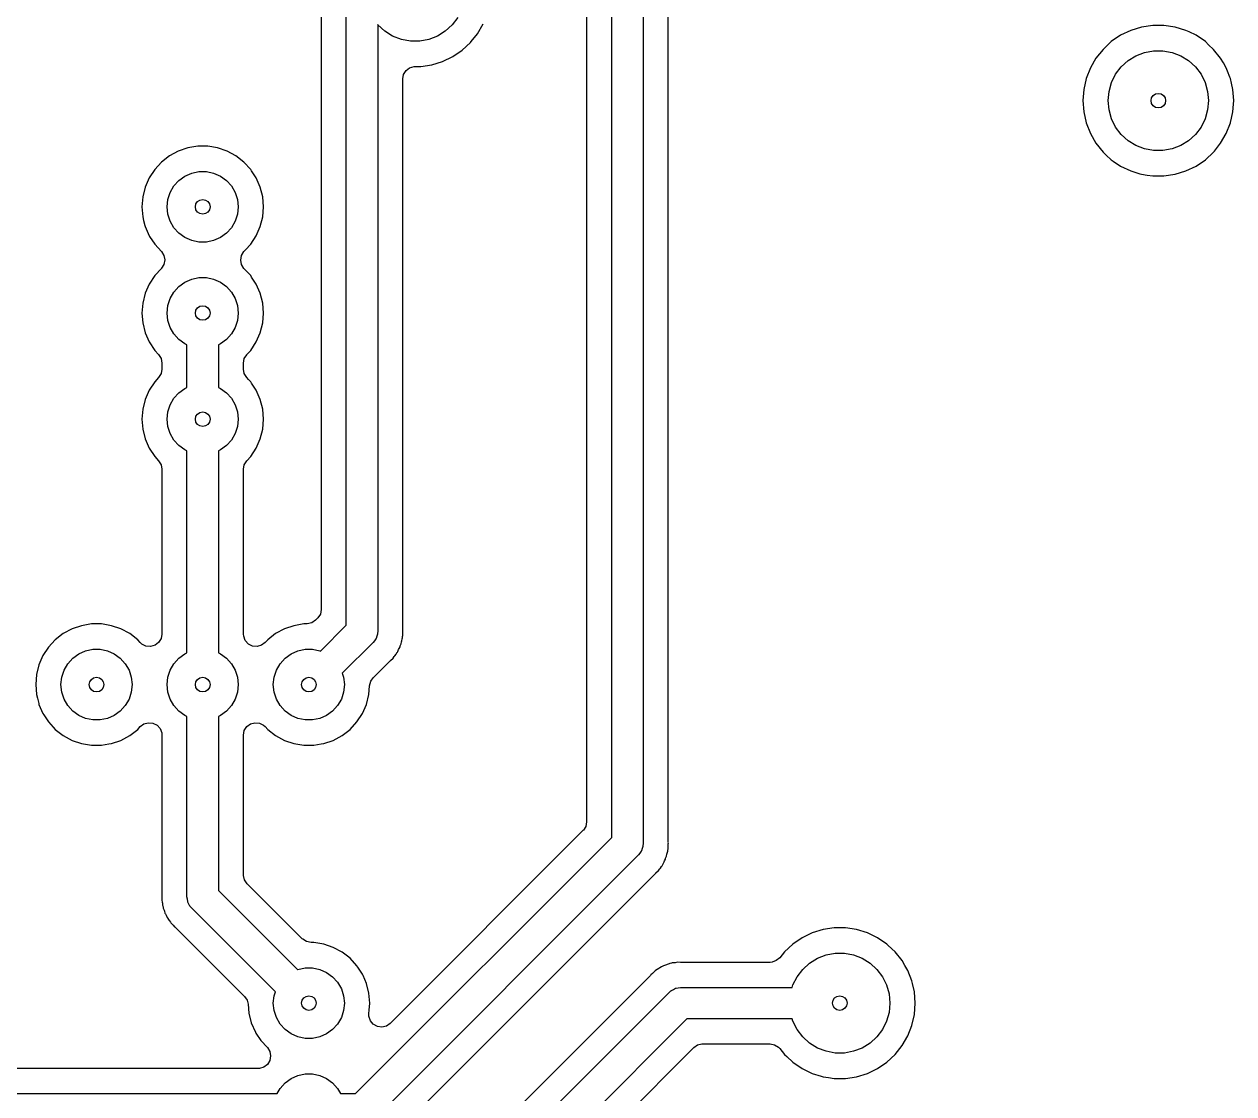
# Model space of a CAD drawing. Extents: x 0.79 to 9.84, y -6.5 to -0.79.
# Drawn here: x 5.569 to 6.708, y -4.573 to -3.565 of the extents above; entities that cross this region are included whole.
import ezdxf

# ---------------------------------------------------------------- set-up
doc = ezdxf.new("R2010")
doc.units = 0
doc.header["$MEASUREMENT"] = 0
doc.layers.add('BLACK', color=7, linetype='CONTINUOUS')

msp = doc.modelspace()

# ---------------------------------------------------------------- linework, layer by layer
at = {"layer": 'BLACK', "linetype": 'CONTINUOUS'}
for p, q in [((6.1226, -4.3313), (6.1226, -3.1213)), ((6.1522, -3.1213), (6.1522, -4.3374)), ((6.099, -3.14), (6.099, -4.3166)), ((6.1758, -3.6374), (6.1758, -3.3874)), ((5.8726, -4.1313), (5.8726, -3.5435)), ((5.849, -3.5582), (5.849, -4.1166)), ((5.9025, -3.5661), (5.9022, -3.5657)), ((5.9022, -3.5657), (5.9022, -4.1374)), ((5.9776, -3.5591), (5.9723, -3.5661)), ((5.9961, -3.5743), (6.0014, -3.5651)), ((5.9089, -3.572), (5.9025, -3.5661)), ((5.9163, -3.5765), (5.9089, -3.572)), ((5.9245, -3.5797), (5.9163, -3.5765)), ((5.9585, -3.5765), (5.9503, -3.5797)), ((5.9659, -3.572), (5.9585, -3.5765)), ((5.9723, -3.5661), (5.9659, -3.572)), ((5.9901, -3.5818), (5.9961, -3.5743)), ((5.9961, -3.5743), (5.9961, -3.5743)), ((5.9961, -3.5743), (5.9961, -3.5743)), ((6.6019, -3.5758), (6.5931, -3.5818)), ((6.6114, -3.5712), (6.6019, -3.5758)), ((6.6019, -3.5758), (6.6019, -3.5758)), ((6.6216, -3.5681), (6.6114, -3.5712)), ((6.6114, -3.5712), (6.6114, -3.5712)), ((6.6321, -3.5665), (6.6216, -3.5681)), ((6.6216, -3.5681), (6.6216, -3.5681)), ((6.6427, -3.5665), (6.6321, -3.5665)), ((6.6321, -3.5665), (6.6321, -3.5665)), ((6.6532, -3.5681), (6.6427, -3.5665)), ((6.6427, -3.5665), (6.6427, -3.5665)), ((6.6634, -3.5712), (6.6532, -3.5681)), ((6.6532, -3.5681), (6.6532, -3.5681)), ((6.6664, -3.5727), (6.6634, -3.5712)), ((6.6634, -3.5712), (6.6634, -3.5712)), ((6.6634, -3.5712), (6.6634, -3.5712)), ((6.6634, -3.5712), (6.6634, -3.5712)), ((6.6729, -3.5758), (6.6664, -3.5727)), ((6.6817, -3.5818), (6.6729, -3.5758)), ((5.933, -3.5813), (5.9245, -3.5797)), ((5.9418, -3.5813), (5.933, -3.5813)), ((5.9503, -3.5797), (5.9418, -3.5813)), ((5.9817, -3.5898), (5.9895, -3.5826)), ((5.9895, -3.5826), (5.9901, -3.5818)), ((6.5928, -3.5821), (6.5853, -3.5891)), ((6.5931, -3.5818), (6.5928, -3.5821)), ((6.5931, -3.5818), (6.5931, -3.5818)), ((6.6848, -3.5847), (6.6817, -3.5818)), ((6.6817, -3.5818), (6.6817, -3.5818)), ((6.6895, -3.5891), (6.6848, -3.5847)), ((5.9634, -3.6004), (5.9729, -3.5958)), ((5.9729, -3.5958), (5.9817, -3.5898)), ((6.5787, -3.5974), (6.5734, -3.6066)), ((6.5853, -3.5891), (6.5787, -3.5974)), ((6.6025, -3.6056), (6.6089, -3.5997)), ((6.6089, -3.5997), (6.6163, -3.5951)), ((6.6163, -3.5951), (6.6245, -3.592)), ((6.6245, -3.592), (6.633, -3.5904)), ((6.633, -3.5904), (6.6418, -3.5904)), ((6.6418, -3.5904), (6.6503, -3.592)), ((6.6503, -3.592), (6.6585, -3.5951)), ((6.6585, -3.5951), (6.6659, -3.5997)), ((6.6659, -3.5997), (6.6723, -3.6056)), ((6.6961, -3.5974), (6.6895, -3.5891)), ((6.6987, -3.6018), (6.6961, -3.5974)), ((6.6961, -3.5974), (6.6961, -3.5974)), ((6.6961, -3.5974), (6.6961, -3.5974)), ((5.9266, -3.6127), (5.9289, -3.609)), ((5.9289, -3.609), (5.9323, -3.6064)), ((5.9323, -3.6064), (5.9365, -3.6052)), ((5.9365, -3.6052), (5.9376, -3.6051)), ((5.9376, -3.6051), (5.9427, -3.6051)), ((5.9427, -3.6051), (5.9532, -3.6036)), ((5.9427, -3.6051), (5.9427, -3.6051)), ((5.9532, -3.6036), (5.9634, -3.6004)), ((6.5734, -3.6066), (6.5695, -3.6164)), ((6.5734, -3.6066), (6.5734, -3.6066)), ((6.5972, -3.6125), (6.6025, -3.6056)), ((6.6723, -3.6056), (6.6776, -3.6125)), ((6.7014, -3.6066), (6.6987, -3.6018)), ((6.7027, -3.6097), (6.7014, -3.6066)), ((6.7014, -3.6066), (6.7014, -3.6066)), ((6.7049, -3.6153), (6.7027, -3.6097)), ((5.9258, -3.6169), (5.9266, -3.6127)), ((5.9258, -4.1342), (5.9258, -3.6169)), ((6.5695, -3.6164), (6.5671, -3.6268)), ((6.591, -3.6287), (6.5933, -3.6203)), ((6.5933, -3.6203), (6.5972, -3.6125)), ((6.6776, -3.6125), (6.6815, -3.6203)), ((6.6815, -3.6203), (6.6838, -3.6287)), ((6.7053, -3.6164), (6.7049, -3.6153)), ((6.7063, -3.6209), (6.7053, -3.6164)), ((6.7077, -3.6268), (6.7063, -3.6209)), ((6.5671, -3.6268), (6.5663, -3.6374)), ((6.5902, -3.6374), (6.591, -3.6287)), ((6.6838, -3.6287), (6.6846, -3.6374)), ((6.7085, -3.6374), (6.7077, -3.6268)), ((6.1758, -3.7253), (6.1758, -3.6374)), ((6.5663, -3.6374), (6.5671, -3.648)), ((6.591, -3.6461), (6.5902, -3.6374)), ((6.6846, -3.6374), (6.6838, -3.6461)), ((6.7077, -3.648), (6.7083, -3.6406)), ((6.7083, -3.6406), (6.7085, -3.6374)), ((6.5671, -3.648), (6.5695, -3.6584)), ((6.5933, -3.6545), (6.591, -3.6461)), ((6.5972, -3.6623), (6.5933, -3.6545)), ((6.6815, -3.6545), (6.6776, -3.6623)), ((6.6838, -3.6461), (6.6815, -3.6545)), ((6.7054, -3.658), (6.7063, -3.6539)), ((6.7063, -3.6539), (6.7077, -3.648)), ((6.5695, -3.6584), (6.5734, -3.6682)), ((6.6025, -3.6692), (6.5972, -3.6623)), ((6.6776, -3.6623), (6.6723, -3.6692)), ((6.7014, -3.6682), (6.7053, -3.6584)), ((6.7053, -3.6584), (6.7054, -3.658)), ((6.5734, -3.6682), (6.5734, -3.6682)), ((6.5734, -3.6682), (6.5787, -3.6774)), ((6.5787, -3.6774), (6.5853, -3.6858)), ((6.6089, -3.6751), (6.6025, -3.6692)), ((6.6163, -3.6797), (6.6089, -3.6751)), ((6.6659, -3.6751), (6.6585, -3.6797)), ((6.6723, -3.6692), (6.6659, -3.6751)), ((6.6902, -3.6849), (6.6961, -3.6774)), ((6.6961, -3.6774), (6.7014, -3.6682)), ((6.6961, -3.6774), (6.6961, -3.6774)), ((6.6961, -3.6774), (6.6961, -3.6774)), ((5.7061, -3.6894), (5.6986, -3.6952)), ((5.7144, -3.6849), (5.7061, -3.6894)), ((5.7061, -3.6894), (5.7061, -3.6894)), ((5.7233, -3.6819), (5.7144, -3.6849)), ((5.7327, -3.6803), (5.7233, -3.6819)), ((5.7421, -3.6803), (5.7327, -3.6803)), ((5.7327, -3.6803), (5.7327, -3.6803)), ((5.7515, -3.6819), (5.7421, -3.6803)), ((5.7421, -3.6803), (5.7421, -3.6803)), ((5.7604, -3.6849), (5.7515, -3.6819)), ((5.7687, -3.6894), (5.7604, -3.6849)), ((5.7762, -3.6952), (5.7687, -3.6894)), ((5.7687, -3.6894), (5.7687, -3.6894)), ((6.5853, -3.6858), (6.5884, -3.6886)), ((6.5884, -3.6886), (6.5931, -3.693)), ((6.6245, -3.6828), (6.6163, -3.6797)), ((6.633, -3.6844), (6.6245, -3.6828)), ((6.6418, -3.6844), (6.633, -3.6844)), ((6.6503, -3.6828), (6.6418, -3.6844)), ((6.6585, -3.6797), (6.6503, -3.6828)), ((6.6817, -3.693), (6.6895, -3.6858)), ((6.6895, -3.6858), (6.6902, -3.6849)), ((5.6922, -3.7022), (5.687, -3.7101)), ((5.6986, -3.6952), (5.6922, -3.7022)), ((5.6922, -3.7022), (5.6922, -3.7022)), ((5.6986, -3.6952), (5.6986, -3.6952)), ((5.7826, -3.7022), (5.7762, -3.6952)), ((5.7762, -3.6952), (5.7762, -3.6952)), ((5.7835, -3.7036), (5.7826, -3.7022)), ((5.7826, -3.7022), (5.7826, -3.7022)), ((6.5931, -3.693), (6.595, -3.6943)), ((6.595, -3.6943), (6.6019, -3.699)), ((6.6019, -3.699), (6.6019, -3.699)), ((6.6019, -3.699), (6.6019, -3.699)), ((6.6019, -3.699), (6.6114, -3.7036)), ((6.6634, -3.7036), (6.6729, -3.699)), ((6.6729, -3.699), (6.6817, -3.693)), ((5.687, -3.7101), (5.6832, -3.7188)), ((5.7103, -3.7177), (5.715, -3.7125)), ((5.715, -3.7125), (5.7207, -3.7084)), ((5.7207, -3.7084), (5.7271, -3.7056)), ((5.7271, -3.7056), (5.7339, -3.7041)), ((5.7339, -3.7041), (5.7409, -3.7041)), ((5.7409, -3.7041), (5.7477, -3.7056)), ((5.7477, -3.7056), (5.7541, -3.7084)), ((5.7541, -3.7084), (5.7598, -3.7125)), ((5.7598, -3.7125), (5.7645, -3.7177)), ((5.7878, -3.7101), (5.7835, -3.7036)), ((5.7916, -3.7188), (5.7878, -3.7101)), ((6.6114, -3.7036), (6.6114, -3.7036)), ((6.6114, -3.7036), (6.6114, -3.7036)), ((6.6114, -3.7036), (6.6201, -3.7062)), ((6.6201, -3.7062), (6.6216, -3.7067)), ((6.6216, -3.7067), (6.6216, -3.7067)), ((6.6216, -3.7067), (6.6216, -3.7067)), ((6.6216, -3.7067), (6.6268, -3.7075)), ((6.6268, -3.7075), (6.6321, -3.7083)), ((6.6321, -3.7083), (6.6321, -3.7083)), ((6.6321, -3.7083), (6.6321, -3.7083)), ((6.6321, -3.7083), (6.6427, -3.7083)), ((6.6427, -3.7083), (6.6532, -3.7067)), ((6.6427, -3.7083), (6.6427, -3.7083)), ((6.6532, -3.7067), (6.6634, -3.7036)), ((5.6832, -3.7188), (5.6809, -3.728)), ((5.7047, -3.7304), (5.7068, -3.7238)), ((5.7068, -3.7238), (5.7103, -3.7177)), ((5.7645, -3.7177), (5.768, -3.7238)), ((5.768, -3.7238), (5.7701, -3.7304)), ((5.7939, -3.728), (5.7916, -3.7188)), ((5.6809, -3.728), (5.6801, -3.7374)), ((5.6809, -3.728), (5.6809, -3.728)), ((5.7039, -3.7374), (5.7047, -3.7304)), ((5.7701, -3.7304), (5.7709, -3.7374)), ((5.7947, -3.7374), (5.7939, -3.728)), ((6.1758, -4.0874), (6.1758, -3.7253)), ((5.6801, -3.7374), (5.6809, -3.7468)), ((5.6809, -3.7468), (5.6809, -3.7468)), ((5.6809, -3.7468), (5.6818, -3.7503)), ((5.7047, -3.7444), (5.7039, -3.7374)), ((5.7068, -3.751), (5.7047, -3.7444)), ((5.7701, -3.7444), (5.768, -3.751)), ((5.7709, -3.7374), (5.7701, -3.7444)), ((5.7916, -3.756), (5.7939, -3.7468)), ((5.7939, -3.7468), (5.7947, -3.7374)), ((5.6818, -3.7503), (5.683, -3.7551)), ((5.683, -3.7551), (5.6832, -3.756)), ((5.6832, -3.756), (5.687, -3.7647)), ((5.7103, -3.7571), (5.7068, -3.751)), ((5.715, -3.7623), (5.7103, -3.7571)), ((5.7645, -3.7571), (5.7598, -3.7623)), ((5.768, -3.751), (5.7645, -3.7571)), ((5.7878, -3.7647), (5.7916, -3.756)), ((5.687, -3.7647), (5.687, -3.7647)), ((5.687, -3.7647), (5.687, -3.7647)), ((5.687, -3.7647), (5.6874, -3.7653)), ((5.6874, -3.7653), (5.6922, -3.7726)), ((5.7207, -3.7664), (5.715, -3.7623)), ((5.7271, -3.7692), (5.7207, -3.7664)), ((5.7339, -3.7707), (5.7271, -3.7692)), ((5.7409, -3.7707), (5.7339, -3.7707)), ((5.7477, -3.7692), (5.7409, -3.7707)), ((5.7541, -3.7664), (5.7477, -3.7692)), ((5.7598, -3.7623), (5.7541, -3.7664)), ((5.7826, -3.7726), (5.7878, -3.7647)), ((5.6922, -3.7726), (5.6922, -3.7726)), ((5.6922, -3.7726), (5.6985, -3.7794)), ((5.6985, -3.7794), (5.7008, -3.7831)), ((5.774, -3.7832), (5.7763, -3.7795)), ((5.7763, -3.7794), (5.7776, -3.778)), ((5.7763, -3.7795), (5.7763, -3.7794)), ((5.7776, -3.778), (5.7826, -3.7726)), ((5.7008, -3.7916), (5.6985, -3.7953)), ((5.7008, -3.7831), (5.7016, -3.7873)), ((5.7016, -3.7873), (5.7008, -3.7916)), ((5.7732, -3.7875), (5.774, -3.7832)), ((5.774, -3.7917), (5.7732, -3.7875)), ((5.7763, -3.7954), (5.774, -3.7917)), ((5.6922, -3.8022), (5.687, -3.8101)), ((5.6985, -3.7954), (5.6922, -3.8022)), ((5.6922, -3.8022), (5.6922, -3.8022)), ((5.6985, -3.7953), (5.6985, -3.7954)), ((5.7271, -3.8056), (5.7339, -3.8041)), ((5.7339, -3.8041), (5.7409, -3.8041)), ((5.7409, -3.8041), (5.7477, -3.8056)), ((5.7826, -3.8022), (5.7763, -3.7954)), ((5.7835, -3.8036), (5.7826, -3.8022)), ((5.7826, -3.8022), (5.7826, -3.8022)), ((5.7826, -3.8022), (5.7826, -3.8022)), ((5.7878, -3.8101), (5.7835, -3.8036)), ((5.687, -3.8101), (5.6832, -3.8188)), ((5.7103, -3.8177), (5.715, -3.8125)), ((5.715, -3.8125), (5.7207, -3.8084)), ((5.7207, -3.8084), (5.7271, -3.8056)), ((5.7477, -3.8056), (5.7541, -3.8084)), ((5.7541, -3.8084), (5.7598, -3.8125)), ((5.7598, -3.8125), (5.7645, -3.8177)), ((5.7916, -3.8188), (5.7878, -3.8101)), ((5.6832, -3.8188), (5.6809, -3.828)), ((5.7047, -3.8304), (5.7068, -3.8238)), ((5.7068, -3.8238), (5.7103, -3.8177)), ((5.7645, -3.8177), (5.768, -3.8238)), ((5.768, -3.8238), (5.7701, -3.8304)), ((5.7939, -3.828), (5.7916, -3.8188)), ((5.6809, -3.828), (5.6801, -3.8374)), ((5.6801, -3.8374), (5.6809, -3.8468)), ((5.6809, -3.828), (5.6809, -3.828)), ((5.7039, -3.8374), (5.7047, -3.8304)), ((5.7047, -3.8444), (5.7039, -3.8374)), ((5.7701, -3.8304), (5.7709, -3.8374)), ((5.7709, -3.8374), (5.7701, -3.8444)), ((5.7947, -3.8374), (5.7939, -3.828)), ((5.7939, -3.8468), (5.7947, -3.8374)), ((5.6809, -3.8468), (5.6809, -3.8468)), ((5.6809, -3.8468), (5.6832, -3.856)), ((5.7068, -3.851), (5.7047, -3.8444)), ((5.7701, -3.8444), (5.768, -3.851)), ((5.7916, -3.856), (5.7939, -3.8468)), ((5.6832, -3.856), (5.687, -3.8647)), ((5.7103, -3.8571), (5.7068, -3.851)), ((5.715, -3.8623), (5.7103, -3.8571)), ((5.7645, -3.8571), (5.7598, -3.8623)), ((5.768, -3.851), (5.7645, -3.8571)), ((5.7878, -3.8647), (5.7916, -3.856)), ((5.687, -3.8647), (5.6922, -3.8726)), ((5.6922, -3.8726), (5.6922, -3.8726)), ((5.6922, -3.8726), (5.6922, -3.8726)), ((5.6922, -3.8726), (5.6959, -3.8766)), ((5.7207, -3.8664), (5.715, -3.8623)), ((5.7226, -3.8673), (5.7207, -3.8664)), ((5.7226, -3.9075), (5.7226, -3.8673)), ((5.7541, -3.8664), (5.7522, -3.8673)), ((5.7522, -3.8673), (5.7522, -3.9075)), ((5.7598, -3.8623), (5.7541, -3.8664)), ((5.7789, -3.8766), (5.7826, -3.8726)), ((5.7826, -3.8726), (5.7878, -3.8647)), ((5.6959, -3.8766), (5.6982, -3.8803)), ((5.6982, -3.8803), (5.699, -3.8845)), ((5.699, -3.8845), (5.699, -3.8846)), ((5.699, -3.8846), (5.699, -3.8902)), ((5.7758, -3.8846), (5.7766, -3.8803)), ((5.7758, -3.8902), (5.7758, -3.8846)), ((5.7766, -3.8803), (5.7789, -3.8767)), ((5.7789, -3.8767), (5.7789, -3.8766)), ((5.6982, -3.8945), (5.6959, -3.8981)), ((5.699, -3.8902), (5.6982, -3.8945)), ((5.7758, -3.8903), (5.7758, -3.8902)), ((5.7766, -3.8945), (5.7758, -3.8903)), ((5.7789, -3.8982), (5.7766, -3.8945)), ((5.6922, -3.9022), (5.687, -3.9101)), ((5.6959, -3.8982), (5.6922, -3.9022)), ((5.6922, -3.9022), (5.6922, -3.9022)), ((5.6959, -3.8981), (5.6959, -3.8982)), ((5.7806, -3.9), (5.7789, -3.8982)), ((5.7826, -3.9022), (5.7806, -3.9)), ((5.7835, -3.9036), (5.7826, -3.9022)), ((5.7826, -3.9022), (5.7826, -3.9022)), ((5.7826, -3.9022), (5.7826, -3.9022)), ((5.7878, -3.9101), (5.7835, -3.9036)), ((5.6832, -3.9188), (5.6809, -3.928)), ((5.687, -3.9101), (5.6832, -3.9188)), ((5.7068, -3.9238), (5.7103, -3.9177)), ((5.7103, -3.9177), (5.715, -3.9125)), ((5.715, -3.9125), (5.7207, -3.9084)), ((5.7207, -3.9084), (5.7226, -3.9075)), ((5.7522, -3.9075), (5.7541, -3.9084)), ((5.7541, -3.9084), (5.7598, -3.9125)), ((5.7598, -3.9125), (5.7645, -3.9177)), ((5.7645, -3.9177), (5.768, -3.9238)), ((5.7916, -3.9188), (5.7878, -3.9101)), ((5.7939, -3.928), (5.7916, -3.9188)), ((5.6809, -3.928), (5.6801, -3.9374)), ((5.6809, -3.928), (5.6809, -3.928)), ((5.7047, -3.9304), (5.7068, -3.9238)), ((5.768, -3.9238), (5.7701, -3.9304)), ((5.7947, -3.9374), (5.7939, -3.928)), ((5.6801, -3.9374), (5.6809, -3.9468)), ((5.7039, -3.9374), (5.7047, -3.9304)), ((5.7047, -3.9444), (5.7039, -3.9374)), ((5.7701, -3.9304), (5.7709, -3.9374)), ((5.7709, -3.9374), (5.7701, -3.9444)), ((5.7939, -3.9468), (5.7947, -3.9374)), ((5.6809, -3.9468), (5.6809, -3.9468)), ((5.6809, -3.9468), (5.6832, -3.956)), ((5.7068, -3.951), (5.7047, -3.9444)), ((5.7103, -3.9571), (5.7068, -3.951)), ((5.768, -3.951), (5.7645, -3.9571)), ((5.7701, -3.9444), (5.768, -3.951)), ((5.7916, -3.956), (5.7939, -3.9468)), ((5.6832, -3.956), (5.687, -3.9647)), ((5.715, -3.9623), (5.7103, -3.9571)), ((5.7207, -3.9664), (5.715, -3.9623)), ((5.7598, -3.9623), (5.7541, -3.9664)), ((5.7645, -3.9571), (5.7598, -3.9623)), ((5.7878, -3.9647), (5.7916, -3.956)), ((5.687, -3.9647), (5.6922, -3.9726)), ((5.6922, -3.9726), (5.6922, -3.9726)), ((5.6922, -3.9726), (5.6922, -3.9726)), ((5.6922, -3.9726), (5.6959, -3.9766)), ((5.7226, -3.9673), (5.7207, -3.9664)), ((5.7226, -4.1575), (5.7226, -3.9673)), ((5.7541, -3.9664), (5.7522, -3.9673)), ((5.7522, -3.9673), (5.7522, -4.1575)), ((5.7789, -3.9766), (5.7826, -3.9726)), ((5.7826, -3.9726), (5.7878, -3.9647)), ((5.6959, -3.9766), (5.6982, -3.9803)), ((5.6982, -3.9803), (5.699, -3.9845)), ((5.699, -3.9845), (5.699, -3.9846)), ((5.699, -3.9846), (5.699, -4.1398)), ((5.7758, -3.9846), (5.7766, -3.9803)), ((5.7758, -4.1398), (5.7758, -3.9846)), ((5.7766, -3.9803), (5.7789, -3.9767)), ((5.7789, -3.9767), (5.7789, -3.9766)), ((6.1758, -4.3342), (6.1758, -4.0874)), ((5.8482, -4.1209), (5.8459, -4.1245)), ((5.849, -4.1166), (5.8482, -4.1209)), ((5.6144, -4.1349), (5.6061, -4.1394)), ((5.6233, -4.1319), (5.6144, -4.1349)), ((5.6327, -4.1303), (5.6233, -4.1319)), ((5.6421, -4.1303), (5.6327, -4.1303)), ((5.6327, -4.1303), (5.6327, -4.1303)), ((5.6515, -4.1319), (5.6421, -4.1303)), ((5.6421, -4.1303), (5.6421, -4.1303)), ((5.6604, -4.1349), (5.6515, -4.1319)), ((5.6687, -4.1394), (5.6604, -4.1349)), ((5.8144, -4.1349), (5.8061, -4.1394)), ((5.8233, -4.1319), (5.8144, -4.1349)), ((5.8327, -4.1303), (5.8233, -4.1319)), ((5.8353, -4.1303), (5.8327, -4.1303)), ((5.8359, -4.1303), (5.8353, -4.1303)), ((5.8401, -4.1293), (5.8359, -4.1303)), ((5.8436, -4.1268), (5.8401, -4.1293)), ((5.8455, -4.1249), (5.8436, -4.1268)), ((5.8459, -4.1245), (5.8455, -4.1249)), ((5.8482, -4.1558), (5.8726, -4.1313)), ((5.9259, -4.1357), (5.9258, -4.1342)), ((5.5986, -4.1452), (5.5922, -4.1522)), ((5.6061, -4.1394), (5.5986, -4.1452)), ((5.5986, -4.1452), (5.5986, -4.1452)), ((5.6061, -4.1394), (5.6061, -4.1394)), ((5.6762, -4.1452), (5.6687, -4.1394)), ((5.6687, -4.1394), (5.6687, -4.1394)), ((5.6786, -4.1478), (5.6762, -4.1452)), ((5.6762, -4.1452), (5.6762, -4.1452)), ((5.6982, -4.1441), (5.6959, -4.1478)), ((5.699, -4.1398), (5.6982, -4.1441)), ((5.776, -4.1419), (5.7758, -4.1398)), ((5.7775, -4.146), (5.776, -4.1419)), ((5.7804, -4.1492), (5.7775, -4.146)), ((5.7986, -4.1452), (5.7962, -4.1478)), ((5.8061, -4.1394), (5.7986, -4.1452)), ((5.7986, -4.1452), (5.7986, -4.1452)), ((5.8061, -4.1394), (5.8061, -4.1394)), ((5.8991, -4.1461), (5.8978, -4.1478)), ((5.9004, -4.1444), (5.8991, -4.1461)), ((5.9005, -4.1441), (5.9004, -4.1444)), ((5.9007, -4.1439), (5.9005, -4.1441)), ((5.9013, -4.1418), (5.9007, -4.1439)), ((5.902, -4.1398), (5.9013, -4.1418)), ((5.9022, -4.1374), (5.902, -4.1389)), ((5.902, -4.1389), (5.9021, -4.1392)), ((5.9021, -4.1392), (5.902, -4.1394)), ((5.902, -4.1394), (5.902, -4.1398)), ((5.9246, -4.147), (5.9248, -4.1461)), ((5.9248, -4.1461), (5.9254, -4.1442)), ((5.9254, -4.1442), (5.9255, -4.1435)), ((5.9255, -4.1435), (5.9257, -4.142)), ((5.9257, -4.142), (5.9258, -4.1413)), ((5.9258, -4.1384), (5.9259, -4.1374)), ((5.9258, -4.1393), (5.9258, -4.1384)), ((5.9258, -4.1413), (5.9258, -4.1393)), ((5.926, -4.1364), (5.9259, -4.1357)), ((5.9259, -4.1374), (5.926, -4.1364)), ((5.5922, -4.1522), (5.587, -4.1601)), ((5.5922, -4.1522), (5.5922, -4.1522)), ((5.6207, -4.1584), (5.6271, -4.1556)), ((5.6271, -4.1556), (5.6339, -4.1541)), ((5.6339, -4.1541), (5.6409, -4.1541)), ((5.6409, -4.1541), (5.6477, -4.1556)), ((5.6477, -4.1556), (5.6541, -4.1584)), ((5.6801, -4.1492), (5.6786, -4.1478)), ((5.684, -4.1511), (5.6801, -4.1492)), ((5.6883, -4.1515), (5.684, -4.1511)), ((5.6925, -4.1504), (5.6883, -4.1515)), ((5.6959, -4.1478), (5.6925, -4.1504)), ((5.7207, -4.1584), (5.7226, -4.1575)), ((5.7522, -4.1575), (5.7541, -4.1584)), ((5.7843, -4.1511), (5.7804, -4.1492)), ((5.7886, -4.1516), (5.7843, -4.1511)), ((5.7928, -4.1504), (5.7886, -4.1516)), ((5.7962, -4.1478), (5.7928, -4.1504)), ((5.8207, -4.1584), (5.8271, -4.1556)), ((5.8271, -4.1556), (5.8339, -4.1541)), ((5.8339, -4.1541), (5.8409, -4.1541)), ((5.8409, -4.1541), (5.8477, -4.1556)), ((5.8477, -4.1556), (5.8482, -4.1558)), ((5.8978, -4.1478), (5.8689, -4.1767)), ((5.9196, -4.1586), (5.92, -4.158)), ((5.92, -4.158), (5.9207, -4.1567)), ((5.9207, -4.1567), (5.9208, -4.1567)), ((5.9208, -4.1567), (5.9212, -4.1561)), ((5.9212, -4.1561), (5.9219, -4.1543)), ((5.9219, -4.1543), (5.9223, -4.1535)), ((5.9223, -4.1535), (5.9233, -4.1517)), ((5.9233, -4.1517), (5.9234, -4.151)), ((5.9234, -4.151), (5.9239, -4.1496)), ((5.9239, -4.1496), (5.9242, -4.149)), ((5.9242, -4.149), (5.9246, -4.147)), ((5.5832, -4.1688), (5.5809, -4.178)), ((5.587, -4.1601), (5.5832, -4.1688)), ((5.6068, -4.1738), (5.6103, -4.1677)), ((5.6103, -4.1677), (5.615, -4.1625)), ((5.615, -4.1625), (5.6207, -4.1584)), ((5.6541, -4.1584), (5.6598, -4.1625)), ((5.6598, -4.1625), (5.6645, -4.1677)), ((5.6645, -4.1677), (5.668, -4.1738)), ((5.7068, -4.1738), (5.7103, -4.1677)), ((5.7103, -4.1677), (5.715, -4.1625)), ((5.715, -4.1625), (5.7207, -4.1584)), ((5.7541, -4.1584), (5.7598, -4.1625)), ((5.7598, -4.1625), (5.7645, -4.1677)), ((5.7645, -4.1677), (5.768, -4.1738)), ((5.8068, -4.1738), (5.8103, -4.1677)), ((5.8103, -4.1677), (5.815, -4.1625)), ((5.815, -4.1625), (5.8207, -4.1584)), ((5.898, -4.1811), (5.9141, -4.165)), ((5.9141, -4.165), (5.9143, -4.1648)), ((5.9143, -4.1648), (5.9167, -4.1625)), ((5.9167, -4.1625), (5.9178, -4.1609)), ((5.9178, -4.1609), (5.9184, -4.1602)), ((5.9184, -4.1602), (5.9196, -4.1586)), ((5.5809, -4.178), (5.5801, -4.1874)), ((5.5809, -4.178), (5.5809, -4.178)), ((5.6039, -4.1874), (5.6047, -4.1804)), ((5.6047, -4.1804), (5.6068, -4.1738)), ((5.668, -4.1738), (5.6701, -4.1804)), ((5.6701, -4.1804), (5.6709, -4.1874)), ((5.7039, -4.1874), (5.7047, -4.1804)), ((5.7047, -4.1804), (5.7068, -4.1738)), ((5.768, -4.1738), (5.7701, -4.1804)), ((5.7701, -4.1804), (5.7709, -4.1874)), ((5.8039, -4.1874), (5.8047, -4.1804)), ((5.8047, -4.1804), (5.8068, -4.1738)), ((5.8689, -4.1767), (5.8701, -4.1804)), ((5.8701, -4.1804), (5.8709, -4.1874)), ((5.5801, -4.1874), (5.5809, -4.1968)), ((5.6047, -4.1944), (5.6039, -4.1874)), ((5.6709, -4.1874), (5.6701, -4.1944)), ((5.7047, -4.1944), (5.7039, -4.1874)), ((5.7709, -4.1874), (5.7701, -4.1944)), ((5.8047, -4.1944), (5.8039, -4.1874)), ((5.8709, -4.1874), (5.8701, -4.1944)), ((5.8939, -4.1968), (5.8946, -4.1884)), ((5.8946, -4.1884), (5.8958, -4.1843)), ((5.8958, -4.1843), (5.898, -4.1811)), ((5.5809, -4.1968), (5.5809, -4.1968)), ((5.5809, -4.1968), (5.5818, -4.2003)), ((5.5818, -4.2003), (5.583, -4.2053)), ((5.6068, -4.201), (5.6047, -4.1944)), ((5.6103, -4.2071), (5.6068, -4.201)), ((5.668, -4.201), (5.6645, -4.2071)), ((5.6701, -4.1944), (5.668, -4.201)), ((5.7068, -4.201), (5.7047, -4.1944)), ((5.7103, -4.2071), (5.7068, -4.201)), ((5.768, -4.201), (5.7645, -4.2071)), ((5.7701, -4.1944), (5.768, -4.201)), ((5.8068, -4.201), (5.8047, -4.1944)), ((5.8103, -4.2071), (5.8068, -4.201)), ((5.868, -4.201), (5.8645, -4.2071)), ((5.8701, -4.1944), (5.868, -4.201)), ((5.8916, -4.206), (5.8939, -4.1968)), ((5.583, -4.2053), (5.5832, -4.206)), ((5.5832, -4.206), (5.587, -4.2147)), ((5.587, -4.2147), (5.587, -4.2147)), ((5.587, -4.2147), (5.587, -4.2147)), ((5.587, -4.2147), (5.5879, -4.216)), ((5.615, -4.2123), (5.6103, -4.2071)), ((5.6207, -4.2164), (5.615, -4.2123)), ((5.6598, -4.2123), (5.6541, -4.2164)), ((5.6645, -4.2071), (5.6598, -4.2123)), ((5.715, -4.2123), (5.7103, -4.2071)), ((5.7207, -4.2164), (5.715, -4.2123)), ((5.7598, -4.2123), (5.7541, -4.2164)), ((5.7645, -4.2071), (5.7598, -4.2123)), ((5.815, -4.2123), (5.8103, -4.2071)), ((5.8207, -4.2164), (5.815, -4.2123)), ((5.8598, -4.2123), (5.8541, -4.2164)), ((5.8645, -4.2071), (5.8598, -4.2123)), ((5.8826, -4.2226), (5.8878, -4.2147)), ((5.8878, -4.2147), (5.8916, -4.206)), ((5.5879, -4.216), (5.5922, -4.2226)), ((5.5922, -4.2226), (5.5922, -4.2226)), ((5.5922, -4.2226), (5.5967, -4.2275)), ((5.6271, -4.2192), (5.6207, -4.2164)), ((5.6339, -4.2207), (5.6271, -4.2192)), ((5.6409, -4.2207), (5.6339, -4.2207)), ((5.6477, -4.2192), (5.6409, -4.2207)), ((5.6541, -4.2164), (5.6477, -4.2192)), ((5.6786, -4.227), (5.682, -4.2244)), ((5.682, -4.2244), (5.6862, -4.2233)), ((5.6862, -4.2233), (5.6905, -4.2237)), ((5.6905, -4.2237), (5.6944, -4.2256)), ((5.6944, -4.2256), (5.6973, -4.2288)), ((5.7226, -4.2173), (5.7207, -4.2164)), ((5.7226, -4.3874), (5.7226, -4.2173)), ((5.7541, -4.2164), (5.7522, -4.2173)), ((5.7522, -4.2173), (5.7522, -4.3813)), ((5.7789, -4.227), (5.7823, -4.2244)), ((5.7823, -4.2244), (5.7865, -4.2233)), ((5.7865, -4.2233), (5.7908, -4.2237)), ((5.7908, -4.2237), (5.7947, -4.2256)), ((5.7947, -4.2256), (5.7962, -4.227)), ((5.8271, -4.2192), (5.8207, -4.2164)), ((5.8339, -4.2207), (5.8271, -4.2192)), ((5.8409, -4.2207), (5.8339, -4.2207)), ((5.8477, -4.2192), (5.8409, -4.2207)), ((5.8541, -4.2164), (5.8477, -4.2192)), ((5.8762, -4.2296), (5.8826, -4.2226)), ((5.5967, -4.2275), (5.5986, -4.2296)), ((5.5986, -4.2296), (5.6061, -4.2354)), ((5.6061, -4.2354), (5.6061, -4.2354)), ((5.6061, -4.2354), (5.6061, -4.2354)), ((5.6061, -4.2354), (5.6144, -4.2399)), ((5.6604, -4.2399), (5.6687, -4.2354)), ((5.6687, -4.2354), (5.6762, -4.2296)), ((5.6762, -4.2296), (5.6786, -4.227)), ((5.6973, -4.2288), (5.6988, -4.2329)), ((5.6988, -4.2329), (5.699, -4.235)), ((5.699, -4.235), (5.699, -4.3868)), ((5.7758, -4.235), (5.7766, -4.2307)), ((5.7758, -4.3666), (5.7758, -4.235)), ((5.7766, -4.2307), (5.7789, -4.227)), ((5.7962, -4.227), (5.7986, -4.2296)), ((5.7986, -4.2296), (5.8061, -4.2354)), ((5.8061, -4.2354), (5.8061, -4.2354)), ((5.8061, -4.2354), (5.8061, -4.2354)), ((5.8061, -4.2354), (5.8144, -4.2399)), ((5.8604, -4.2399), (5.8687, -4.2354)), ((5.8687, -4.2354), (5.8762, -4.2296)), ((5.6144, -4.2399), (5.6233, -4.243)), ((5.6233, -4.243), (5.6327, -4.2445)), ((5.6327, -4.2445), (5.6327, -4.2445)), ((5.6327, -4.2445), (5.6421, -4.2445)), ((5.6421, -4.2445), (5.6491, -4.2433)), ((5.6491, -4.2433), (5.6515, -4.243)), ((5.6515, -4.243), (5.6604, -4.2399)), ((5.8144, -4.2399), (5.8233, -4.243)), ((5.8233, -4.243), (5.8327, -4.2445)), ((5.8327, -4.2445), (5.8327, -4.2445)), ((5.8327, -4.2445), (5.8421, -4.2445)), ((5.8421, -4.2445), (5.8491, -4.2433)), ((5.8491, -4.2433), (5.8515, -4.243)), ((5.8515, -4.243), (5.8604, -4.2399)), ((6.099, -4.3166), (6.0982, -4.3209)), ((6.0955, -4.3249), (5.9139, -4.5065)), ((6.0959, -4.3245), (6.0955, -4.3249)), ((6.0982, -4.3209), (6.0959, -4.3245)), ((5.8813, -4.5726), (6.1226, -4.3313)), ((6.152, -4.3398), (6.1513, -4.3418)), ((6.1522, -4.3374), (6.152, -4.3389)), ((6.152, -4.3389), (6.1521, -4.3392)), ((6.1521, -4.3392), (6.152, -4.3394)), ((6.152, -4.3394), (6.152, -4.3398)), ((6.1759, -4.3357), (6.1758, -4.3342)), ((6.1758, -4.3384), (6.1759, -4.3374)), ((6.1758, -4.3393), (6.1758, -4.3384)), ((6.1758, -4.3413), (6.1758, -4.3393)), ((6.176, -4.3364), (6.1759, -4.3357)), ((6.1759, -4.3374), (6.176, -4.3364)), ((6.1478, -4.3478), (5.8978, -4.5978)), ((6.1491, -4.3461), (6.1478, -4.3478)), ((6.1504, -4.3444), (6.1491, -4.3461)), ((6.1505, -4.3441), (6.1504, -4.3444)), ((6.1507, -4.3439), (6.1505, -4.3441)), ((6.1513, -4.3418), (6.1507, -4.3439)), ((6.1733, -4.3517), (6.1734, -4.351)), ((6.1734, -4.351), (6.1739, -4.3496)), ((6.1739, -4.3496), (6.1742, -4.349)), ((6.1742, -4.349), (6.1746, -4.347)), ((6.1746, -4.347), (6.1748, -4.3461)), ((6.1748, -4.3461), (6.1754, -4.3442)), ((6.1754, -4.3442), (6.1755, -4.3435)), ((6.1755, -4.3435), (6.1757, -4.342)), ((6.1757, -4.342), (6.1758, -4.3413)), ((6.1643, -4.3648), (6.1667, -4.3625)), ((6.1667, -4.3625), (6.1678, -4.3609)), ((6.1678, -4.3609), (6.1684, -4.3602)), ((6.1684, -4.3602), (6.1696, -4.3586)), ((6.1696, -4.3586), (6.17, -4.358)), ((6.17, -4.358), (6.1707, -4.3567)), ((6.1707, -4.3567), (6.1708, -4.3567)), ((6.1708, -4.3567), (6.1712, -4.3561)), ((6.1712, -4.3561), (6.1719, -4.3543)), ((6.1719, -4.3543), (6.1723, -4.3535)), ((6.1723, -4.3535), (6.1733, -4.3517)), ((5.7758, -4.3672), (5.7758, -4.3666)), ((5.7768, -4.3714), (5.7758, -4.3672)), ((5.7793, -4.3749), (5.7768, -4.3714)), ((5.9168, -4.6123), (6.1641, -4.365)), ((6.1641, -4.365), (6.1643, -4.3648)), ((5.7522, -4.3813), (5.8266, -4.4558)), ((5.8312, -4.4268), (5.7793, -4.3749)), ((5.699, -4.3871), (5.6989, -4.3903)), ((5.6989, -4.3903), (5.6993, -4.3923)), ((5.699, -4.3868), (5.699, -4.3871)), ((5.6993, -4.3923), (5.6994, -4.3932)), ((5.6994, -4.3932), (5.6996, -4.3952)), ((5.6996, -4.3952), (5.6996, -4.3952)), ((5.6996, -4.3952), (5.6998, -4.3959)), ((5.6998, -4.3959), (5.7002, -4.3973)), ((5.723, -4.3895), (5.7226, -4.3874)), ((5.7233, -4.3916), (5.723, -4.3895)), ((5.7234, -4.3919), (5.7233, -4.3916)), ((5.7234, -4.3922), (5.7234, -4.3919)), ((5.7245, -4.3941), (5.7234, -4.3922)), ((5.7254, -4.396), (5.7245, -4.3941)), ((5.7257, -4.3963), (5.7254, -4.396)), ((5.7258, -4.3965), (5.7257, -4.3963)), ((5.726, -4.3967), (5.7258, -4.3965)), ((5.727, -4.3978), (5.726, -4.3967)), ((5.7002, -4.3973), (5.7003, -4.398)), ((5.7003, -4.398), (5.7003, -4.398)), ((5.7003, -4.398), (5.701, -4.3999)), ((5.701, -4.3999), (5.7013, -4.4007)), ((5.7013, -4.4007), (5.7019, -4.4026)), ((5.7019, -4.4026), (5.7019, -4.4026)), ((5.7019, -4.4026), (5.7023, -4.4033)), ((5.7023, -4.4033), (5.7029, -4.4046)), ((5.7029, -4.4046), (5.7031, -4.4051)), ((5.7031, -4.4051), (5.7032, -4.4053)), ((5.7032, -4.4053), (5.7041, -4.4067)), ((5.7041, -4.4067), (5.7043, -4.4069)), ((5.7043, -4.4069), (5.7047, -4.4077)), ((5.7047, -4.4077), (5.7057, -4.4095)), ((5.8059, -4.4767), (5.727, -4.3978)), ((5.7057, -4.4095), (5.7057, -4.4095)), ((5.7057, -4.4095), (5.7062, -4.41)), ((5.7062, -4.41), (5.7071, -4.4112)), ((5.7071, -4.4112), (5.7075, -4.4118)), ((5.7075, -4.4118), (5.7089, -4.4132)), ((5.7089, -4.4132), (5.7095, -4.4139)), ((5.7095, -4.4139), (5.7108, -4.4154)), ((5.7108, -4.4154), (5.7114, -4.4158)), ((5.7114, -4.4158), (5.7125, -4.4168)), ((5.7125, -4.4168), (5.7768, -4.4811)), ((6.3216, -4.4181), (6.3114, -4.4212)), ((6.3321, -4.4165), (6.3216, -4.4181)), ((6.3216, -4.4181), (6.3216, -4.4181)), ((6.3427, -4.4165), (6.3321, -4.4165)), ((6.3321, -4.4165), (6.3321, -4.4165)), ((6.3532, -4.4181), (6.3427, -4.4165)), ((6.3427, -4.4165), (6.3427, -4.4165)), ((6.3634, -4.4212), (6.3532, -4.4181)), ((6.3532, -4.4181), (6.3532, -4.4181)), ((5.8316, -4.4272), (5.8312, -4.4268)), ((5.8352, -4.4295), (5.8316, -4.4272)), ((5.8395, -4.4303), (5.8352, -4.4295)), ((5.8421, -4.4303), (5.8395, -4.4303)), ((5.8515, -4.4319), (5.8421, -4.4303)), ((5.8421, -4.4303), (5.8421, -4.4303)), ((6.3019, -4.4258), (6.2931, -4.4318)), ((6.3114, -4.4212), (6.3019, -4.4258)), ((6.3019, -4.4258), (6.3019, -4.4258)), ((6.3114, -4.4212), (6.3114, -4.4212)), ((6.3678, -4.4233), (6.3634, -4.4212)), ((6.3634, -4.4212), (6.3634, -4.4212)), ((6.3634, -4.4212), (6.3634, -4.4212)), ((6.3634, -4.4212), (6.3634, -4.4212)), ((6.3729, -4.4258), (6.3678, -4.4233)), ((6.3817, -4.4318), (6.3729, -4.4258)), ((5.8604, -4.4349), (5.8515, -4.4319)), ((5.8687, -4.4394), (5.8604, -4.4349)), ((5.8762, -4.4452), (5.8687, -4.4394)), ((5.8687, -4.4394), (5.8687, -4.4394)), ((6.2853, -4.4391), (6.2809, -4.4446)), ((6.2931, -4.4318), (6.2853, -4.4391)), ((6.2931, -4.4318), (6.2931, -4.4318)), ((6.3163, -4.4451), (6.3245, -4.442)), ((6.3245, -4.442), (6.333, -4.4404)), ((6.333, -4.4404), (6.3418, -4.4404)), ((6.3418, -4.4404), (6.3503, -4.442)), ((6.3503, -4.442), (6.3585, -4.4451)), ((6.383, -4.433), (6.3817, -4.4318)), ((6.3817, -4.4318), (6.3817, -4.4318)), ((6.3895, -4.4391), (6.383, -4.433)), ((6.3961, -4.4474), (6.3895, -4.4391)), ((5.8271, -4.4556), (5.8339, -4.4541)), ((5.8339, -4.4541), (5.8409, -4.4541)), ((5.8409, -4.4541), (5.8477, -4.4556)), ((5.8826, -4.4522), (5.8762, -4.4452)), ((5.8762, -4.4452), (5.8762, -4.4452)), ((5.8835, -4.4536), (5.8826, -4.4522)), ((5.8826, -4.4522), (5.8826, -4.4522)), ((5.8878, -4.4601), (5.8835, -4.4536)), ((6.1695, -4.4532), (6.1679, -4.4543)), ((6.1702, -4.4529), (6.1695, -4.4532)), ((6.1695, -4.4532), (6.1695, -4.4532)), ((6.1715, -4.4523), (6.1702, -4.4529)), ((6.1722, -4.4519), (6.1715, -4.4523)), ((6.1741, -4.4513), (6.1722, -4.4519)), ((6.1722, -4.4519), (6.1722, -4.4519)), ((6.1749, -4.451), (6.1741, -4.4513)), ((6.1768, -4.4503), (6.1749, -4.451)), ((6.1775, -4.4502), (6.1768, -4.4503)), ((6.1768, -4.4503), (6.1768, -4.4503)), ((6.1768, -4.4503), (6.1768, -4.4503)), ((6.1789, -4.4498), (6.1775, -4.4502)), ((6.1796, -4.4496), (6.1789, -4.4498)), ((6.1816, -4.4494), (6.1796, -4.4496)), ((6.1796, -4.4496), (6.1796, -4.4496)), ((6.1825, -4.4493), (6.1816, -4.4494)), ((6.1845, -4.4489), (6.1825, -4.4493)), ((6.1873, -4.449), (6.1845, -4.4489)), ((6.1845, -4.4489), (6.1845, -4.4489)), ((6.1845, -4.4489), (6.1845, -4.4489)), ((6.1877, -4.449), (6.1873, -4.449)), ((6.188, -4.449), (6.1877, -4.449)), ((6.2717, -4.449), (6.188, -4.449)), ((6.2736, -4.4488), (6.2717, -4.449)), ((6.2776, -4.4474), (6.2736, -4.4488)), ((6.2809, -4.4446), (6.2776, -4.4474)), ((6.3025, -4.4556), (6.3089, -4.4497)), ((6.3089, -4.4497), (6.3163, -4.4451)), ((6.3585, -4.4451), (6.3659, -4.4497)), ((6.3659, -4.4497), (6.3723, -4.4556)), ((6.3988, -4.4519), (6.3961, -4.4474)), ((6.3961, -4.4474), (6.3961, -4.4474)), ((6.3961, -4.4474), (6.3961, -4.4474)), ((6.4014, -4.4566), (6.3988, -4.4519)), ((5.8266, -4.4558), (5.8271, -4.4556)), ((5.8477, -4.4556), (5.8541, -4.4584)), ((5.8541, -4.4584), (5.8598, -4.4625)), ((5.8598, -4.4625), (5.8645, -4.4677)), ((5.8884, -4.4614), (5.8878, -4.4601)), ((5.8878, -4.4601), (5.8878, -4.4601)), ((5.8878, -4.4601), (5.8878, -4.4601)), ((5.8916, -4.4688), (5.8884, -4.4614)), ((6.158, -4.4625), (5.9139, -4.7065)), ((6.159, -4.4614), (6.158, -4.4625)), ((6.1594, -4.4608), (6.159, -4.4614)), ((6.1609, -4.4595), (6.1594, -4.4608)), ((6.1594, -4.4608), (6.1594, -4.4608)), ((6.1616, -4.4589), (6.1609, -4.4595)), ((6.163, -4.4575), (6.1616, -4.4589)), ((6.1636, -4.4571), (6.163, -4.4575)), ((6.163, -4.4575), (6.163, -4.4575)), ((6.1648, -4.4562), (6.1636, -4.4571)), ((6.1653, -4.4557), (6.1648, -4.4562)), ((6.1671, -4.4547), (6.1653, -4.4557)), ((6.1679, -4.4543), (6.1671, -4.4547)), ((6.2933, -4.4703), (6.2972, -4.4625)), ((6.2972, -4.4625), (6.3025, -4.4556)), ((6.3723, -4.4556), (6.3776, -4.4625)), ((6.3776, -4.4625), (6.3815, -4.4703)), ((6.4053, -4.4664), (6.4014, -4.4566)), ((6.4014, -4.4566), (6.4014, -4.4566)), ((5.8047, -4.4804), (5.8059, -4.4767)), ((5.827, -4.827), (6.177, -4.477)), ((5.8645, -4.4677), (5.868, -4.4738)), ((5.868, -4.4738), (5.8701, -4.4804)), ((5.8939, -4.478), (5.8916, -4.4688)), ((6.177, -4.477), (6.1781, -4.476)), ((6.1781, -4.476), (6.1783, -4.4758)), ((6.1783, -4.4758), (6.1785, -4.4757)), ((6.1785, -4.4757), (6.1788, -4.4754)), ((6.1788, -4.4754), (6.1807, -4.4745)), ((6.1807, -4.4745), (6.1826, -4.4734)), ((6.1826, -4.4734), (6.1829, -4.4734)), ((6.1829, -4.4734), (6.1832, -4.4733)), ((6.1832, -4.4733), (6.1853, -4.473)), ((6.1853, -4.473), (6.1874, -4.4726)), ((6.1874, -4.4726), (6.2927, -4.4726)), ((6.2927, -4.4726), (6.2933, -4.4703)), ((6.3815, -4.4703), (6.3838, -4.4787)), ((6.4059, -4.4688), (6.4053, -4.4664)), ((6.4077, -4.4768), (6.4059, -4.4688)), ((6.4085, -4.4874), (6.4077, -4.4768)), ((5.7768, -4.4811), (5.7792, -4.4847)), ((5.7792, -4.4847), (5.7802, -4.4884)), ((5.8039, -4.4874), (5.8047, -4.4804)), ((5.8047, -4.4944), (5.8039, -4.4874)), ((5.8701, -4.4804), (5.8709, -4.4874)), ((5.8709, -4.4874), (5.8701, -4.4944)), ((5.8947, -4.4874), (5.8939, -4.478)), ((5.8941, -4.4941), (5.8947, -4.4874)), ((6.3838, -4.4787), (6.3846, -4.4874)), ((6.3846, -4.4874), (6.3838, -4.4961)), ((6.4077, -4.498), (6.4085, -4.4874)), ((5.7802, -4.4884), (5.7809, -4.4968)), ((5.7809, -4.4968), (5.7809, -4.4968)), ((5.7809, -4.4968), (5.7832, -4.506)), ((5.8068, -4.501), (5.8047, -4.4944)), ((5.8701, -4.4944), (5.868, -4.501)), ((5.8939, -4.4973), (5.8941, -4.4941)), ((5.894, -4.4998), (5.8939, -4.4973)), ((6.3838, -4.4961), (6.3815, -4.5045)), ((6.4053, -4.5084), (6.4077, -4.498)), ((5.7832, -4.506), (5.787, -4.5147)), ((5.8103, -4.5071), (5.8068, -4.501)), ((5.815, -4.5123), (5.8103, -4.5071)), ((6.1935, -4.5022), (5.8522, -4.8435)), ((5.8645, -4.5071), (5.8598, -4.5123)), ((5.868, -4.501), (5.8645, -4.5071)), ((5.8953, -4.504), (5.894, -4.4998)), ((5.8981, -4.5073), (5.8953, -4.504)), ((5.9019, -4.5094), (5.8981, -4.5073)), ((5.9062, -4.51), (5.9019, -4.5094)), ((5.9104, -4.509), (5.9062, -4.51)), ((5.9139, -4.5065), (5.9104, -4.509)), ((6.2927, -4.5022), (6.1935, -4.5022)), ((6.2933, -4.5045), (6.2927, -4.5022)), ((6.2972, -4.5123), (6.2933, -4.5045)), ((6.3815, -4.5045), (6.3776, -4.5123)), ((6.4014, -4.5182), (6.4053, -4.5084)), ((5.787, -4.5147), (5.787, -4.5147)), ((5.787, -4.5147), (5.787, -4.5147)), ((5.787, -4.5147), (5.7876, -4.5156)), ((5.7876, -4.5156), (5.7922, -4.5226)), ((5.7922, -4.5226), (5.7922, -4.5226)), ((5.7922, -4.5226), (5.7983, -4.5293)), ((5.8207, -4.5164), (5.815, -4.5123)), ((5.8271, -4.5192), (5.8207, -4.5164)), ((5.8339, -4.5207), (5.8271, -4.5192)), ((5.8409, -4.5207), (5.8339, -4.5207)), ((5.8477, -4.5192), (5.8409, -4.5207)), ((5.8541, -4.5164), (5.8477, -4.5192)), ((5.8598, -4.5123), (5.8541, -4.5164)), ((6.3025, -4.5192), (6.2972, -4.5123)), ((6.3089, -4.5251), (6.3025, -4.5192)), ((6.3723, -4.5192), (6.3659, -4.5251)), ((6.3776, -4.5123), (6.3723, -4.5192)), ((6.3961, -4.5274), (6.4014, -4.5182)), ((5.7983, -4.5293), (5.8006, -4.5329)), ((5.8006, -4.5329), (5.8014, -4.5372)), ((5.8793, -4.8499), (6.1999, -4.5293)), ((6.1999, -4.5293), (6.2034, -4.5268)), ((6.2034, -4.5268), (6.2076, -4.5258)), ((6.2076, -4.5258), (6.2082, -4.5258)), ((6.2082, -4.5258), (6.2717, -4.5258)), ((6.2717, -4.5258), (6.2759, -4.5266)), ((6.2759, -4.5266), (6.2796, -4.5289)), ((6.2796, -4.5289), (6.2809, -4.5302)), ((6.2809, -4.5302), (6.2853, -4.5358)), ((6.3163, -4.5297), (6.3089, -4.5251)), ((6.3245, -4.5328), (6.3163, -4.5297)), ((6.333, -4.5344), (6.3245, -4.5328)), ((6.3503, -4.5328), (6.3418, -4.5344)), ((6.3585, -4.5297), (6.3503, -4.5328)), ((6.3659, -4.5251), (6.3585, -4.5297)), ((6.3895, -4.5358), (6.3918, -4.5329)), ((6.3918, -4.5329), (6.3961, -4.5274)), ((6.3961, -4.5274), (6.3961, -4.5274)), ((6.3961, -4.5274), (6.3961, -4.5274)), ((5.7984, -4.5451), (5.7949, -4.5477)), ((5.8006, -4.5414), (5.7984, -4.5451)), ((5.8014, -4.5372), (5.8006, -4.5414)), ((6.2853, -4.5358), (6.2874, -4.5377)), ((6.2874, -4.5377), (6.2931, -4.543)), ((6.2931, -4.543), (6.2931, -4.543)), ((6.2931, -4.543), (6.3019, -4.549)), ((6.3418, -4.5344), (6.333, -4.5344)), ((6.3729, -4.549), (6.3817, -4.543)), ((6.3817, -4.543), (6.3895, -4.5358)), ((5.7896, -4.549), (5.538, -4.549)), ((5.7908, -4.5489), (5.7896, -4.549)), ((5.7949, -4.5477), (5.7908, -4.5489)), ((5.8207, -4.5584), (5.8271, -4.5556)), ((5.8271, -4.5556), (5.8339, -4.5541)), ((5.8339, -4.5541), (5.8409, -4.5541)), ((5.8409, -4.5541), (5.8477, -4.5556)), ((5.8477, -4.5556), (5.8541, -4.5584)), ((6.3019, -4.549), (6.3019, -4.549)), ((6.3019, -4.549), (6.3019, -4.549)), ((6.3019, -4.549), (6.3114, -4.5536)), ((6.3114, -4.5536), (6.3114, -4.5536)), ((6.3114, -4.5536), (6.3114, -4.5536)), ((6.3114, -4.5536), (6.3199, -4.5562)), ((6.3199, -4.5562), (6.3216, -4.5567)), ((6.3216, -4.5567), (6.3216, -4.5567)), ((6.3216, -4.5567), (6.3216, -4.5567)), ((6.3216, -4.5567), (6.3268, -4.5575)), ((6.3427, -4.5583), (6.3532, -4.5567)), ((6.3532, -4.5567), (6.3634, -4.5536)), ((6.3634, -4.5536), (6.3729, -4.549)), ((5.8075, -4.5726), (5.8103, -4.5677)), ((5.8103, -4.5677), (5.815, -4.5625)), ((5.815, -4.5625), (5.8207, -4.5584)), ((5.8541, -4.5584), (5.8598, -4.5625)), ((5.8598, -4.5625), (5.8645, -4.5677)), ((5.8645, -4.5677), (5.8673, -4.5726)), ((6.3268, -4.5575), (6.3321, -4.5583)), ((6.3321, -4.5583), (6.3321, -4.5583)), ((6.3321, -4.5583), (6.3321, -4.5583)), ((6.3321, -4.5583), (6.3427, -4.5583)), ((6.3427, -4.5583), (6.3427, -4.5583)), ((5.5374, -4.5726), (5.8075, -4.5726)), ((5.8673, -4.5726), (5.8813, -4.5726))]:
    msp.add_line(p, q, dxfattribs=at)
at = {"layer": 'BLACK'}
for centre in [(6.6374, -3.6374), (5.7374, -3.7374), (5.7374, -3.8374), (5.7374, -3.9374), (5.6374, -4.1874), (5.7374, -4.1874), (5.8374, -4.1874), (5.8374, -4.4874), (6.3374, -4.4874)]:
    msp.add_circle(centre, 0.00689, dxfattribs=at)

doc.saveas('drawing.dxf')
